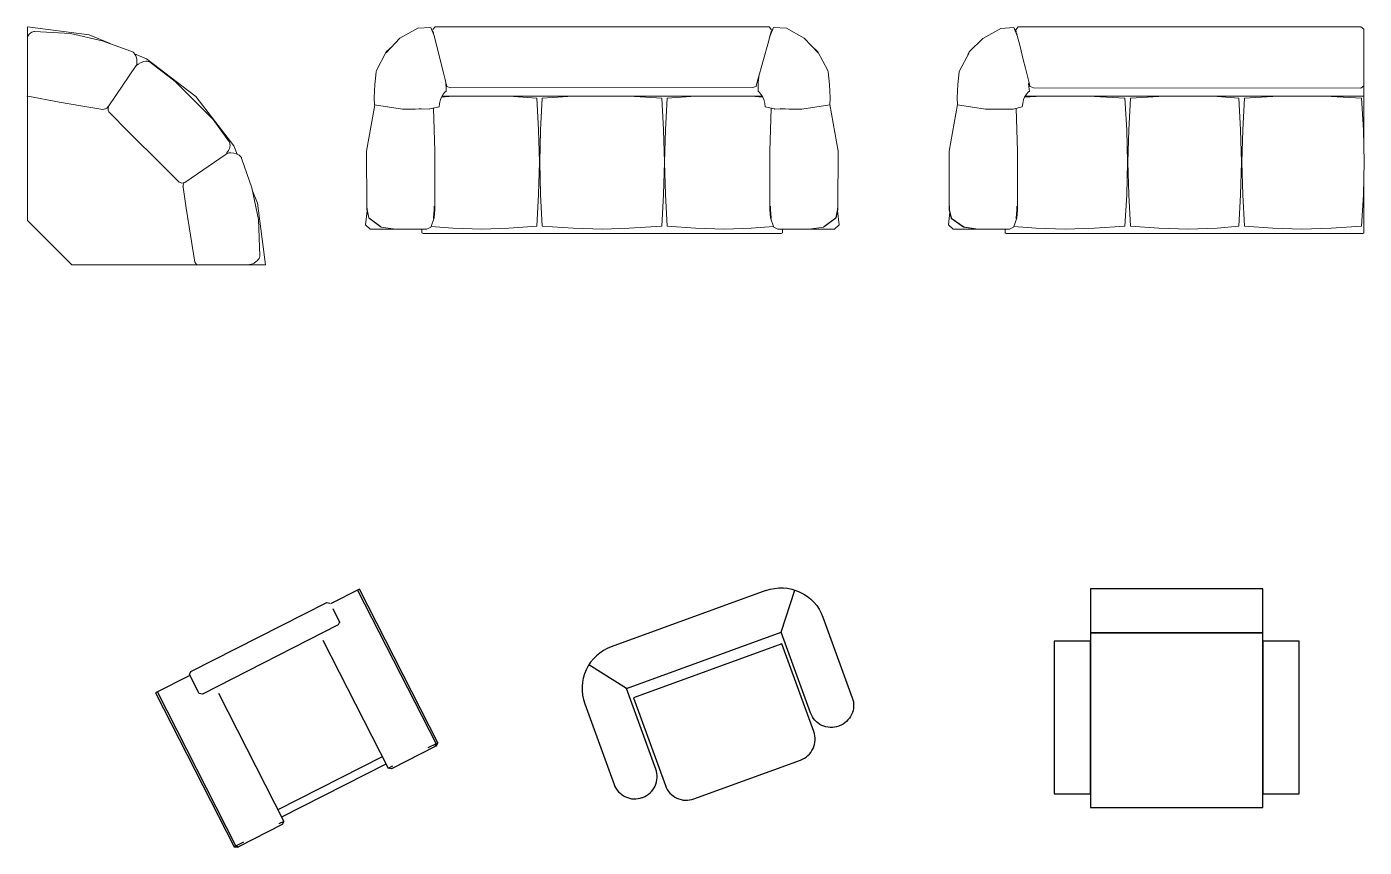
# Model space of a CAD drawing. Header units: millimetres. Extents: x 3103 to 179340, y -10977 to 70536.
# Drawn here: x 151226 to 157240, y 12566 to 16257 of the extents above; entities that cross this region are included whole.
import ezdxf

# ---------------------------------------------------------------- set-up
doc = ezdxf.new("R2010")
doc.units = ezdxf.units.MM
doc.header["$LTSCALE"] = 0.5
doc.layers.add('AS-02', color=11, linetype='Continuous')
doc.layers.add('MEBEL', color=1, linetype='Continuous')
doc.layers.add('Интерьер - Мебель_Ном_пера__4', color=7, linetype='Continuous', lineweight=20, true_color=0x029e21)

# ---------------------------------------------------------------- blocks, each defined once
blk = doc.blocks.new('ARMCBI2')
at = {"layer": 'AS-02'}
for points in [[(-387.9, 786.2), (387.9, 786.2), (387.9, 984.9), (-387.9, 984.9)], [(-387.9, 0), (387.9, 0), (387.9, 786.2), (-387.9, 786.2)], [(-551.2, 61.7), (-387.9, 61.7), (-387.9, 749), (-551.2, 749)], [(387.9, 61.7), (551.2, 61.7), (551.2, 749), (387.9, 749)]]:
    blk.add_lwpolyline(points, close=True, dxfattribs=at)
blk = doc.blocks.new('s-style1-c')
at = {"layer": 'Интерьер - Мебель_Ном_пера__4', "linetype": 'Continuous'}
for p, q in [((277.2, 834.5), (0, 870.9)), ((0, 870.9), (0, 827)), ((0, 870.9), (0, 0)), ((8, 838.1), (15.5, 844.1)), ((15.5, 844.1), (19.4, 846.5)), ((24.6, 848.9), (19.4, 846.5)), ((28.6, 850.1), (24.6, 848.9)), ((31.6, 850.5), (28.6, 850.1)), ((194.4, 841), (31.6, 850.5)), ((4.9, 834), (-1.5, 824.8)), ((8, 838.1), (4.9, 834)), ((194.4, 841), (336.1, 808.2)), ((371.7, 795.3), (277.2, 834.5)), ((464.4, 761.9), (336.1, 808.2)), ((469.3, 760.5), (464.4, 761.9)), ((471.9, 759.1), (469.3, 760.5)), ((475.2, 756.6), (471.9, 759.1)), ((475.2, 756.6), (479.4, 752.6)), ((479.4, 752.6), (482.2, 749)), ((535.5, 727.5), (481.5, 749.9)), ((487.2, 740.8), (482.2, 749)), ((488.6, 735.9), (487.2, 740.8)), ((488.6, 735.9), (491.5, 725.1)), ((492, 712.3), (491.5, 725.1)), ((757.3, 557.3), (535.5, 727.5)), ((366.3, 515.8), (489.2, 696.4)), ((488.6, 694.9), (492.2, 698.3)), ((491.7, 703.4), (489.2, 696.4)), ((491.7, 703.4), (492, 705.2)), ((492, 712.3), (492, 705.2)), ((498, 702.4), (492.2, 698.3)), ((498, 702.4), (508.6, 709.6)), ((518.9, 713.6), (508.6, 709.6)), ((523.6, 715.3), (518.9, 713.6)), ((523.6, 715.3), (532.9, 716.2)), ((532.9, 716.2), (537.4, 716.2)), ((542.8, 715.3), (537.4, 716.2)), ((546.6, 714.2), (542.8, 715.3)), ((549.1, 712.9), (546.6, 714.2)), ((552.8, 710), (549.1, 712.9)), ((664.4, 624.4), (552.8, 710)), ((664.4, 624.4), (834.5, 454.4)), ((-3, 559), (-1.3, 559)), ((-1.3, 559), (1.6, 558.7)), ((1.6, 558.7), (144.1, 532.5)), ((927.5, 335.5), (757.3, 557.3)), ((144.1, 532.5), (239.5, 515.7)), ((239.5, 515.7), (338.4, 498.8)), ((338.4, 498.8), (347.6, 501.3)), ((347.6, 501.3), (348.8, 500.6)), ((356.4, 505.5), (348.8, 500.6)), ((356.4, 505.5), (365.3, 514.1)), ((363.5, 504.8), (363.1, 496.6)), ((366.3, 488.2), (363.1, 496.6)), ((363.5, 504.8), (366.3, 515.7)), ((366.3, 515.8), (365.3, 514.1)), ((366.3, 488.2), (367.5, 487.5)), ((367.5, 487.5), (369.3, 485.9)), ((369.3, 485.9), (453.4, 400.4)), ((904.8, 358.1), (834.5, 454.4)), ((453.4, 400.4), (603.9, 249.9)), ((897.2, 303.3), (893.1, 297.5)), ((894.2, 299.1), (899.4, 301.1)), ((897.2, 303.3), (904.3, 313.9)), ((906.4, 303.5), (899.4, 301.1)), ((908.3, 324.2), (904.3, 313.9)), ((907.7, 354.4), (904.8, 358.1)), ((906.4, 303.5), (908.3, 303.8)), ((908.9, 351.8), (907.7, 354.4)), ((908.3, 324.2), (910, 328.9)), ((915.4, 303.6), (908.3, 303.8)), ((910, 348.1), (908.9, 351.8)), ((910, 348.1), (910.9, 342.6)), ((910, 328.9), (911, 338.2)), ((910.9, 342.6), (911, 338.2)), ((915.4, 303.6), (928.1, 302.9)), ((942.8, 298.6), (927.5, 335.5)), ((938.9, 299.9), (928.1, 302.9)), ((603.9, 249.9), (683.1, 171.4)), ((707.8, 170.7), (893.1, 297.5)), ((893.1, 297.5), (892.3, 296.7)), ((938.9, 299.9), (943.8, 298.3)), ((943.8, 298.3), (951.9, 293.2)), ((955.5, 290.3), (951.9, 293.2)), ((959.4, 286.1), (955.5, 290.3)), ((959.4, 286.1), (961.9, 282.8)), ((961.9, 282.8), (963.2, 280.1)), ((963.2, 280.1), (964.5, 275.2)), ((964.5, 275.2), (1008.6, 146.1)), ((683.1, 171.4), (691.1, 169.3)), ((691.1, 169.3), (691.5, 168.2)), ((699.7, 168.6), (691.5, 168.2)), ((699.2, 153.8), (701.9, 163)), ((699.8, 152.2), (699.2, 153.8)), ((699.7, 168.6), (707.8, 170.7)), ((700.4, 149.4), (699.8, 152.2)), ((714.4, 54.6), (700.4, 149.4)), ((705.1, 170), (701.2, 164.2)), ((701.9, 163), (701.2, 164.2)), ((1038.9, 3.8), (1008.6, 146.1)), ((1034.5, 77.2), (1011.4, 133)), ((1070.9, -200), (1034.5, 77.2)), ((0, 0), (200, -200)), ((753.4, -188.6), (714.4, 54.6)), ((1038.9, 3.8), (1045.5, -159.1)), ((1032.7, -182.5), (1038.8, -175.1)), ((1038.8, -175.1), (1041.4, -171.3)), ((1043.8, -166), (1041.4, -171.3)), ((1045.1, -162.1), (1043.8, -166)), ((1045.5, -159.1), (1045.1, -162.1)), ((1070.9, -200), (200, -200)), ((753.4, -188.6), (753.4, -188.4)), ((753.4, -188.6), (761.5, -200)), ((935.4, -199.6), (998.8, -198.9)), ((1070.9, -200), (938.6, -200)), ((998.8, -198.9), (1000.6, -198.7)), ((1007.3, -196.3), (1000.6, -198.7)), ((1007.3, -196.3), (1019.3, -191.7)), ((1028.5, -185.5), (1019.3, -191.7)), ((1032.7, -182.5), (1028.5, -185.5))]:
    blk.add_line(p, q, dxfattribs=at)
blk = doc.blocks.new('s-style3-3')
at = {"layer": 'Интерьер - Мебель_Ном_пера__4', "linetype": 'Continuous'}
for p, q in [((-829.8, 903.4), (-910.6, 858.3)), ((-829.8, 903.4), (-771.5, 906.9)), ((-755.4, 865.8), (-771.5, 906.9)), ((-764.3, 892.4), (-769.9, 902.7)), ((-752.1, 910.4), (-763.2, 897.3)), ((749.9, 909.6), (-752.1, 910.4)), ((760.6, 896.2), (749.9, 909.6)), ((751.8, 864), (768.6, 906.9)), ((761.4, 892.4), (767, 902.7)), ((826.9, 903.4), (768.6, 906.9)), ((826.9, 903.4), (907.7, 858.3)), ((-972.9, 793.7), (-910.6, 858.3)), ((-757.6, 874.5), (-764.3, 892.4)), ((-759.2, 881.2), (-760.9, 888.3)), ((-720.4, 724.9), (-756.6, 870.8)), ((743.2, 832.7), (749.2, 854.5)), ((749.2, 854.5), (753.4, 869.9)), ((750.9, 860.5), (758.2, 887.3)), ((754.8, 874.9), (761.4, 892.4)), ((758.2, 887.3), (759.6, 892.6)), ((970, 793.7), (907.7, 858.3)), ((-1016.1, 713), (-972, 797.9)), ((-972, 797.9), (-944.7, 822.9)), ((723.8, 762.7), (743.2, 832.7)), ((969.1, 797.9), (941.8, 822.9)), ((1013.2, 713), (969.1, 797.9)), ((-713.6, 697.5), (-720.4, 724.9)), ((705.9, 697.8), (713.4, 725)), ((713.4, 725), (723.8, 762.7)), ((-1023.2, 650.6), (-1017.5, 708.1)), ((-1016.1, 713), (-1017.5, 708.1)), ((-708.9, 678.5), (-713.6, 697.5)), ((-703.5, 659.4), (-708.9, 678.5)), ((698.3, 670.2), (694.7, 657.2)), ((697.1, 666.1), (700.7, 678.9)), ((700.5, 669.7), (699.4, 659.5)), ((700.5, 669.7), (700.9, 671.3)), ((700.6, 659.4), (702, 671.2)), ((700.7, 678.9), (705.9, 697.8)), ((701.4, 672.9), (700.9, 671.3)), ((702.5, 685.5), (701.4, 672.9)), ((702, 671.2), (705.2, 695.3)), ((1013.2, 713), (1014.6, 708.1)), ((1020.4, 650.6), (1014.6, 708.1)), ((-1023.2, 650.6), (-1026.1, 590.3)), ((-715.5, 607.6), (-723.8, 593.9)), ((-715.5, 607.6), (-709, 615.4)), ((-702.3, 620.8), (-709, 615.4)), ((-703.5, 659.4), (-703.6, 660.4)), ((-703.3, 629.3), (-703.5, 659.4)), ((-701.7, 649.4), (-703.5, 656.6)), ((-703.3, 629.3), (-702.3, 620.8)), ((-699.7, 641.5), (-701.7, 649.4)), ((-700.6, 645.2), (-700.4, 644.2)), ((-700.4, 644.2), (-700.3, 643.8)), ((-699.7, 641.5), (-683.8, 635.5)), ((674.4, 636.6), (-683.8, 635.5)), ((690.5, 642.1), (674.4, 636.6)), ((690.5, 642.1), (692.7, 650)), ((691.3, 644.9), (691.2, 644.5)), ((692, 647.4), (691.3, 644.9)), ((692.7, 650), (694.7, 657.2)), ((699.4, 659.5), (699.4, 659.4)), ((699.4, 659.5), (700.6, 657.1)), ((700.4, 629.3), (699.5, 620.8)), ((699.5, 620.8), (705.2, 616.5)), ((700.4, 629.3), (700.6, 659.4)), ((712.6, 607.6), (705.2, 616.5)), ((712.6, 607.6), (720.9, 593.9)), ((1020.4, 650.6), (1023.2, 590.3)), ((-1060.2, 351.2), (-1023.4, 558.6)), ((-1025.2, 558.9), (-1026.1, 590.3)), ((-899.6, 539.1), (-1025.2, 558.9)), ((-775.7, 540.5), (-734.3, 550.1)), ((-753.9, 351.2), (-759.2, 544.3)), ((-734.1, 550.3), (-734.3, 550.1)), ((-734.1, 550.3), (-732.6, 565.2)), ((-728.3, 583), (-732.6, 565.2)), ((-728.3, 583), (-723.8, 593.9)), ((-723.8, 593.8), (-673, 597.3)), ((-721.5, 597.6), (-703.9, 597.6)), ((-703.9, 597.6), (-53.9, 597.6)), ((-663.7, 597.6), (-673, 597.3)), ((-430.2, 597.6), (-421.5, 597.3)), ((-294.6, 588.7), (-421.5, 597.3)), ((-294.6, 588.7), (-286.8, 447)), ((-270.5, 588.7), (-278.3, 447)), ((-270.5, 588.7), (-131.3, 597.3)), ((-121.9, 597.6), (-131.3, 597.3)), ((-53.9, 597.6), (53.9, 597.6)), ((53.9, 597.6), (701.2, 597.6)), ((111.7, 597.6), (120.4, 597.3)), ((267.1, 588.7), (120.4, 597.3)), ((267.1, 588.7), (274.9, 447)), ((291, 588.7), (283.2, 447)), ((291, 588.7), (417.8, 597.3)), ((427.2, 597.6), (417.8, 597.3)), ((660.8, 597.6), (669.4, 597.3)), ((720.9, 593.8), (669.4, 597.3)), ((701.2, 597.6), (718.6, 597.6)), ((725.4, 583), (720.9, 593.9)), ((725.4, 583), (729.7, 565.2)), ((731.2, 550.3), (729.7, 565.2)), ((731.2, 550.3), (731.4, 550.1)), ((772.9, 540.5), (731.4, 550.1)), ((753.2, 351.2), (758.5, 543.8)), ((896.7, 539.1), (1022.3, 558.9)), ((1022.3, 558.9), (1023.2, 590.3)), ((1059.5, 351.2), (1022.4, 559.9)), ((-899.6, 539.1), (-890.9, 539.1)), ((-890.9, 539.1), (-872.3, 539.4)), ((-872.3, 539.4), (-854.1, 539.8)), ((-854.1, 539.8), (-842.6, 540.2)), ((-842.6, 540.2), (-824.2, 540.4)), ((-824.2, 540.4), (-813.8, 540.4)), ((-813.8, 540.4), (-777.8, 540.1)), ((-777.8, 540.1), (-776.9, 540.3)), ((-776.9, 540.3), (-775.7, 540.5)), ((774, 540.3), (772.9, 540.5)), ((775.1, 540.1), (774, 540.3)), ((800.5, 540.3), (775.1, 540.1)), ((800.5, 540.3), (799.3, 540.1)), ((810.9, 540.4), (800.5, 540.3)), ((821.3, 540.4), (810.9, 540.4)), ((839.7, 540.2), (821.3, 540.4)), ((851.2, 539.8), (839.7, 540.2)), ((869.4, 539.4), (851.2, 539.8)), ((888.1, 539.1), (869.4, 539.4)), ((896.7, 539.1), (888.1, 539.1)), ((-283, 301), (-286.8, 447)), ((-282.1, 301), (-278.3, 447)), ((278.7, 301), (274.9, 447)), ((279.4, 301), (283.2, 447)), ((-1060.2, 351.2), (-1059.7, 103.3)), ((-753.9, 351.2), (-754.1, 87.7)), ((-283, 301), (-286.8, 155)), ((-282.1, 301), (-278.3, 155)), ((278.7, 301), (274.9, 155)), ((279.4, 301), (283.2, 155)), ((753.2, 351.2), (753.4, 87.7)), ((1059.5, 351.2), (1059, 103.3)), ((-294.6, 13.3), (-286.8, 155)), ((-270.5, 13.3), (-278.3, 155)), ((267.1, 13.3), (274.9, 155)), ((291, 13.3), (283.2, 155)), ((-1058.2, 82.5), (-1065.5, 19.3)), ((-1059.3, 87.7), (-1059.7, 103.3)), ((-1059.3, 87.7), (-1051, 50.2)), ((-1058.9, 103.3), (-1058, 87.7)), ((-1049.7, 50.2), (-1058, 87.7)), ((-757, 87.7), (-759.2, 50.2)), ((-757, 87.7), (-756.1, 103.3)), ((-754.1, 87.7), (-756.3, 50.2)), ((753.4, 87.7), (755.6, 50.2)), ((756.3, 87.7), (755.4, 103.3)), ((756.3, 87.7), (758.5, 50.2)), ((1049, 50.2), (1057.3, 87.7)), ((1058.6, 87.7), (1050.3, 50.2)), ((1058.2, 103.3), (1057.3, 87.7)), ((1057.3, 81.6), (1064.5, 19.3)), ((1058.6, 87.7), (1059, 103.3)), ((-1065.5, 19.3), (-1043.9, 0)), ((-1051, 50.2), (-1047.5, 47.2)), ((-1046.7, 47.2), (-1049.7, 50.2)), ((-1049.7, 50.2), (-997.7, 11.5)), ((-999, 11.5), (-1047.5, 47.2)), ((-995.3, 9.4), (-999, 11.5)), ((-997.7, 11.5), (-994.5, 9.4)), ((-995.3, 9.4), (-931, -0.4)), ((-771.9, 9.3), (-788.9, -0.4)), ((-771.9, 9.3), (-770.2, 11.6)), ((-770.5, 11.3), (-673, 4.7)), ((-770.2, 11.6), (-756.3, 50.2)), ((-759.2, 50.2), (-759.4, 47.2)), ((-542.3, 0.4), (-673, 4.7)), ((-542.3, 0.4), (-421.5, 4.7)), ((-294.6, 13.3), (-421.5, 4.7)), ((-270.5, 13.3), (-131.3, 4.7)), ((-0.4, 0.4), (-131.3, 4.7)), ((-0.4, 0.4), (120.4, 4.7)), ((267.1, 13.3), (120.4, 4.7)), ((291, 13.3), (417.8, 4.7)), ((548.7, 0.4), (417.8, 4.7)), ((548.7, 0.4), (669.4, 4.7)), ((769.6, 11.5), (669.4, 4.7)), ((769.5, 11.6), (755.6, 50.2)), ((758.5, 50.2), (758.7, 47.2)), ((771.2, 9.3), (769.5, 11.6)), ((771.2, 9.3), (788.2, -0.4)), ((994.5, 9.4), (930.2, -0.4)), ((932.8, 0), (933, 0)), ((933, 0), (960.2, 0)), ((960.2, 0), (986.8, 0)), ((986.8, 0), (1010.8, 0)), ((997, 11.5), (993.7, 9.4)), ((994.5, 9.4), (998.2, 11.5)), ((1049, 50.2), (997, 11.5)), ((998.2, 11.5), (1046.8, 47.2)), ((1010.8, 0), (1030.1, 0)), ((1030.1, 0), (1042.9, 0)), ((1064.5, 19.3), (1042.9, 0)), ((1046, 47.2), (1049, 50.2)), ((1050.3, 50.2), (1046.8, 47.2)), ((-1031.1, 0), (-1043.9, 0)), ((-1011.8, 0), (-1031.1, 0)), ((-987.8, 0), (-1011.8, 0)), ((-961.2, 0), (-987.8, 0)), ((-934, 0), (-961.2, 0)), ((-933.6, 0), (-934, 0)), ((-930.2, -0.4), (-931, -0.4)), ((-909.3, -0.4), (-930.2, -0.4)), ((-909.3, -0.4), (-889.9, -0.3)), ((-889.9, -0.3), (-864.2, -0.5)), ((-864.2, -0.5), (-851.4, -0.4)), ((-851.4, -0.4), (-838.9, -0.5)), ((-838.9, -0.5), (-827.3, -0.4)), ((-827.3, -0.4), (-816, -0.4)), ((-788.9, -0.4), (-816, -0.4)), ((-811.8, -7.2), (-811.8, -0.4)), ((-811.8, -12.2), (-811.8, -7.2)), ((-811.8, -15.3), (-811.8, -12.2)), ((-811.8, -16.6), (-811.8, -15.3)), ((-806.4, -19.6), (-811.8, -16.6)), ((803.7, -19.6), (-806.4, -19.6)), ((-806.2, -0.4), (-799.6, -0.6)), ((-799.6, -0.6), (-789.8, -0.5)), ((-789.6, -0.4), (-789.8, -0.5)), ((788.2, -0.4), (815.2, -0.4)), ((788.9, -0.4), (789.1, -0.5)), ((798.9, -0.6), (789.1, -0.5)), ((805.5, -0.4), (798.9, -0.6)), ((809.1, -16.6), (803.7, -19.6)), ((809.1, -0.4), (809.1, -7.2)), ((809.1, -7.2), (809.1, -0.4)), ((809.1, -7.2), (809.1, -11.4)), ((809.1, -12.2), (809.1, -7.2)), ((809.1, -11.4), (809.1, -14.5)), ((809.1, -15.3), (809.1, -12.2)), ((809.1, -14.5), (809.1, -16.3)), ((809.1, -16.6), (809.1, -15.3)), ((809.1, -16.3), (809.1, -16.6)), ((809.1, -16.6), (809.1, -16.6)), ((826.6, -0.4), (815.2, -0.4)), ((838.2, -0.5), (826.6, -0.4)), ((850.7, -0.4), (838.2, -0.5)), ((863.4, -0.5), (850.7, -0.4)), ((889.1, -0.3), (863.4, -0.5)), ((908.6, -0.4), (889.1, -0.3)), ((908.6, -0.4), (929.4, -0.4)), ((929.4, -0.4), (930.2, -0.4))]:
    blk.add_line(p, q, dxfattribs=at)
blk = doc.blocks.new('s-style3-c3')
at = {"layer": 'Интерьер - Мебель_Ном_пера__4', "linetype": 'Continuous'}
for p, q in [((-288.7, 903.4), (-369.8, 858.3)), ((-288.7, 903.4), (-230.2, 906.9)), ((-214.2, 866.2), (-230.2, 906.9)), ((-223, 892.4), (-228.6, 902.7)), ((-210.7, 910.4), (-221.9, 897.3)), ((1329.2, 910.2), (-210.7, 910.4)), ((1343.3, 900.5), (1329.2, 910.2)), ((-431.4, 797.9), (-369.8, 858.3)), ((-216.4, 874.7), (-223, 892.4)), ((-221.9, 897.3), (-221.7, 896.3)), ((-219.7, 888.3), (-221.9, 897.3)), ((-221.7, 896.3), (-221.2, 894.2)), ((-211.5, 855.4), (-215.3, 870.8)), ((-206, 833.3), (-211.5, 855.4)), ((1343.3, 896.9), (1343.3, 900.5)), ((1343.3, 900.5), (1343.3, 899.5)), ((1343.3, 899.5), (1343.3, 894.6)), ((1343.3, 891.5), (1343.3, 896.9)), ((1343.3, 894.6), (1343.3, 886.7)), ((1343.3, 884.4), (1343.3, 891.5)), ((1343.3, 886.7), (1343.3, 876.4)), ((1343.3, 873.9), (1343.3, 884.4)), ((1343.3, 876.4), (1343.3, 864.6)), ((1343.3, 858.5), (1343.3, 873.9)), ((1343.3, 864.6), (1343.3, 851.9)), ((1343.3, 836.5), (1343.3, 858.5)), ((1343.3, 674.3), (1343.3, 851.9)), ((-432.3, 793.7), (-475.6, 713)), ((-431.4, 797.9), (-437.6, 783.9)), ((-198.5, 803), (-206, 833.3)), ((-188.4, 762.9), (-198.5, 803)), ((1343.3, 806.2), (1343.3, 836.5)), ((1343.3, 766), (1343.3, 806.2)), ((-188.4, 762.9), (-188.5, 763)), ((-179, 724.9), (-188.4, 762.9)), ((-162.5, 658.4), (-179, 724.9)), ((1343.3, 727.9), (1343.3, 766)), ((1343.3, 700.5), (1343.3, 727.9)), ((-482.8, 650.6), (-477, 708.1)), ((-475.6, 713), (-477, 708.1)), ((1343.3, 681.5), (1343.3, 700.5)), ((1343.3, 668.6), (1343.3, 681.5)), ((1343.3, 674.3), (1343.3, 667.8)), ((1343.3, 659.6), (1343.3, 668.6)), ((1343.3, 667.8), (1343.3, 661.5)), ((-482.8, 650.6), (-485.7, 590.3)), ((-174, 607.6), (-182.3, 593.9)), ((-174, 607.6), (-166.6, 616.5)), ((-160.9, 620.8), (-166.6, 616.5)), ((-162.5, 658.4), (-164.9, 653.1)), ((-161.8, 629.3), (-164.9, 653.1)), ((-162.5, 658.4), (-158.4, 642)), ((-161.8, 629.3), (-160.9, 620.8)), ((-158.4, 642), (-158.2, 641.5)), ((-158.2, 641.5), (-142.2, 635.5)), ((1329.2, 635), (-142.2, 635.5)), ((1343.3, 644.4), (1329.2, 635)), ((1343.2, 641.2), (1343.2, 644.4)), ((1343.2, 644.4), (1343.2, 643.1)), ((1343.2, 644.4), (1343.2, 362.5)), ((1343.2, 362.5), (1343.2, 644.4)), ((1343.2, 362.5), (1343.2, 644.4)), ((1343.2, 362.5), (1343.2, 644.4)), ((1343.2, 643.1), (1343.2, 625.4)), ((1343.2, 623.8), (1343.2, 641.2)), ((1343.2, 625.4), (1343.2, 610.7)), ((1343.2, 623.8), (1343.2, 609.6)), ((1343.2, 610.7), (1343.2, 601.1)), ((1343.2, 600.5), (1343.2, 609.6)), ((1343.3, 661.5), (1343.3, 655.8)), ((1343.3, 652.4), (1343.3, 659.6)), ((1343.3, 655.8), (1343.3, 651)), ((1343.3, 644.4), (1343.3, 652.4)), ((1343.3, 651), (1343.3, 647.3)), ((1343.3, 647.3), (1343.3, 644.9)), ((1343.3, 644.9), (1343.3, 644.4)), ((-522.1, 351.2), (-484.9, 560.3)), ((-484.8, 558.9), (-485.7, 590.3)), ((-358.7, 539.1), (-484.8, 558.9)), ((-234.6, 540.5), (-192.7, 550.3)), ((-214.7, 351.2), (-220.1, 543.8)), ((-192.7, 550.3), (-192.9, 550.1)), ((-192.7, 550.3), (-191.1, 565.2)), ((-186.8, 583), (-191.1, 565.2)), ((-186.8, 583), (-182.3, 593.9)), ((-182.4, 593.8), (-131.2, 597.3)), ((-180.1, 597.6), (-162.4, 597.6)), ((-162.4, 597.6), (-54.1, 597.6)), ((-121.8, 597.6), (-131.2, 597.3)), ((-54.1, 597.6), (1156.7, 597.6)), ((121.8, 597.6), (131.2, 597.3)), ((268.6, 588.7), (131.2, 597.3)), ((268.6, 588.7), (276.5, 447)), ((293.9, 588.7), (286.1, 447)), ((293.9, 588.7), (421.3, 597.3)), ((430.7, 597.6), (421.3, 597.3)), ((674.3, 597.6), (683.7, 597.3)), ((781, 588.7), (683.7, 597.3)), ((781, 588.7), (788.9, 447)), ((805.9, 588.7), (798.1, 447)), ((805.9, 588.7), (933.3, 597.3)), ((942.7, 597.6), (933.3, 597.3)), ((1156.7, 597.6), (1265, 597.6)), ((1186.3, 597.6), (1195.7, 597.3)), ((1333.1, 588.7), (1195.7, 597.3)), ((1265, 597.6), (1343.2, 597.6)), ((1333.1, 588.7), (1341, 447)), ((1343.2, 601.1), (1343.2, 597.6)), ((1343.2, 597.6), (1343.2, 600.5)), ((-358.7, 539.1), (-350.1, 539.1)), ((-350.1, 539.1), (-331.4, 539.4)), ((-331.4, 539.4), (-313.1, 539.8)), ((-313.1, 539.8), (-301.5, 540.2)), ((-301.5, 540.2), (-283.1, 540.4)), ((-283.1, 540.4), (-272.6, 540.4)), ((-272.6, 540.4), (-237.5, 540.1)), ((-262.2, 540.3), (-261, 540.1)), ((-237.5, 540.1), (-236.9, 540.1)), ((-236.9, 540.1), (-235.7, 540.3)), ((-235.7, 540.3), (-234.6, 540.5)), ((280.3, 301), (276.5, 447)), ((282.3, 301), (286.1, 447)), ((792.7, 301), (788.9, 447)), ((794.3, 301), (798.1, 447)), ((1344.8, 301), (1341, 447)), ((-522.1, 351.2), (-521.6, 103.3)), ((-214.7, 351.2), (-214.9, 87.7)), ((280.3, 301), (276.5, 155)), ((282.3, 301), (286.1, 155)), ((792.7, 301), (788.9, 155)), ((794.3, 301), (798.1, 155)), ((1344.8, 301), (1341, 155)), ((1343.2, 239.5), (1343.2, -7.2)), ((1343.2, -7.2), (1343.2, 239.5)), ((1343.2, 13.5), (1343.2, 239.5)), ((1343.2, 13.5), (1343.2, 239.5)), ((268.6, 13.3), (276.5, 155)), ((293.9, 13.3), (286.1, 155)), ((781, 13.3), (788.9, 155)), ((805.9, 13.3), (798.1, 155)), ((1333.1, 13.3), (1341, 155)), ((-518.6, 76), (-525.2, 19.3)), ((-521.2, 87.7), (-521.6, 103.3)), ((-521.2, 87.7), (-512.9, 50.2)), ((-520.8, 103.3), (-519.9, 87.7)), ((-511.6, 50.2), (-519.9, 87.7)), ((-217.9, 87.7), (-220.1, 50.2)), ((-217.9, 87.7), (-217, 103.3)), ((-214.9, 87.7), (-217.2, 50.2)), ((-525.2, 19.3), (-503.6, 0)), ((-512.9, 50.2), (-509.4, 47.2)), ((-508.6, 47.2), (-511.6, 50.2)), ((-456.9, 9.4), (-509.4, 47.2)), ((-459.4, 11.5), (-508.6, 47.2)), ((-460.6, 11.5), (-488.4, 32.1)), ((-456.9, 9.4), (-460.6, 11.5)), ((-449.8, 9.4), (-459.4, 11.5)), ((-459.4, 11.5), (-456.1, 9.4)), ((-456.9, 9.4), (-392.3, -0.4)), ((-449.8, 9.4), (-391.5, -0.4)), ((-232.8, 9.3), (-249.9, -0.4)), ((-233, 9.3), (-249.9, -0.4)), ((-231.1, 11.6), (-233, 9.3)), ((-232.8, 9.3), (-231.1, 11.6)), ((-231.3, 11.5), (-131.2, 4.7)), ((-231.1, 11.6), (-217.2, 50.2)), ((-220.1, 50.2), (-220.3, 47.2)), ((0, 0.4), (-131.2, 4.7)), ((0, 0.4), (131.2, 4.7)), ((268.6, 13.3), (131.2, 4.7)), ((293.9, 13.3), (421.3, 4.7)), ((552.5, 0.4), (421.3, 4.7)), ((552.5, 0.4), (683.7, 4.7)), ((781, 13.3), (683.7, 4.7)), ((805.9, 13.3), (933.3, 4.7)), ((1064.5, 0.4), (933.3, 4.7)), ((1064.5, 0.4), (1195.7, 4.7)), ((1333.1, 13.3), (1195.7, 4.7)), ((-490.9, 0), (-503.6, 0)), ((-471.3, 0), (-490.9, 0)), ((-447.3, 0), (-471.3, 0)), ((-420.6, 0), (-447.3, 0)), ((-395, 0), (-420.6, 0)), ((-391.5, -0.4), (-392.3, -0.4)), ((-370.7, -0.4), (-391.5, -0.4)), ((-391.5, -0.4), (-391.5, -0.4)), ((-370.7, -0.4), (-325.4, -0.5)), ((-325.4, -0.5), (-312.6, -0.4)), ((-312.6, -0.4), (-300, -0.5)), ((-300, -0.5), (-288.4, -0.4)), ((-288.4, -0.4), (-277, -0.4)), ((-251.5, -0.1), (-277, -0.4)), ((-270.6, -0.3), (-270.6, -7.2)), ((-270.6, -7.2), (-270.6, -0.3)), ((-270.6, -7.2), (-270.6, -11.4)), ((-270.6, -12.2), (-270.6, -7.2)), ((-270.6, -11.4), (-270.6, -14.5)), ((-270.6, -15.3), (-270.6, -12.2)), ((-270.6, -14.5), (-270.6, -16.3)), ((-270.6, -16.6), (-270.6, -15.3)), ((-270.6, -16.3), (-270.6, -16.6)), ((-265.2, -19.6), (-270.6, -16.6)), ((-270, -0.3), (-260.6, -0.6)), ((1337.7, -19.6), (-265.2, -19.6)), ((-260.6, -0.6), (-250.8, -0.5)), ((-251, -0.4), (-250.7, -0.4)), ((-250.6, -0.4), (-250.8, -0.5)), ((-250.7, -0.4), (-249.9, -0.4)), ((1343.2, -16.6), (1337.7, -19.6)), ((1343.2, -16.6), (1343.1, -16.6)), ((1343.2, -7.2), (1343.2, -11.4)), ((1343.2, -12.2), (1343.2, -7.2)), ((1343.2, -11.4), (1343.2, -14.5)), ((1343.2, -15.3), (1343.2, -12.2)), ((1343.2, -14.5), (1343.2, -16.3)), ((1343.2, -16.6), (1343.2, -15.3)), ((1343.2, -16.3), (1343.2, -16.6))]:
    blk.add_line(p, q, dxfattribs=at)
blk = doc.blocks.new('m_58')
for p, q in [((542.6, -409.1), (712.1, -515.3)), ((-152.7, -662.2), (-214.3, -852.5))]:
    blk.add_line(p, q)
blk.add_lwpolyline([(-155.7, -610.1), (511.4, -367.2), (367.8, 27.4, 0.414214), (239.6, 87.2), (-239.6, -87.2, 0.414214), (-299.4, -215.4)], format="xyb", close=True)
for points in [[(611, -597), (611, -597, 0.414214), (730.6, -340.7), (598.6, 22, 0.414214), (471.7, 81.2), (469.8, 80.5, 0.414214), (410.6, -46.4), (542.6, -409.1)], [(-84.3, -850.1), (-84.3, -850.1, -0.414214), (-340.7, -730.6), (-472.7, -367.9, -0.414214), (-413.5, -241), (-411.6, -240.3, -0.414214), (-284.8, -299.5), (-152.7, -662.2)]]:
    blk.add_lwpolyline(points, format="xyb")
for points in [[(542.6, -409.1), (-152.7, -662.2)], [(-84.3, -850.1), (611, -597)]]:
    blk.add_lwpolyline(points)
blk = doc.blocks.new('m_77')
for p, q in [((29.452062, 161.662006), (-59.307527, 116.4258)), ((-58.768653, 115.367985), (29.990936, 160.604191)), ((29.990936, 160.604191), (29.452062, 161.662006)), ((29.452062, 161.662006), (31.248641, 160.731745)), ((31.524516, 160.190129), (29.990936, 160.604191)), ((29.990936, 160.604191), (32.343173, 155.986643)), ((31.248641, 160.731745), (31.524516, 160.190129)), ((31.524516, 160.190129), (44.368267, 134.976769)), ((-29.866981, 95.296955), (44.064761, 132.976151)), ((41.611815, 131.726074), (72.232914, 71.614266)), ((44.064761, 132.976151), (42.645908, 135.761547)), ((44.368267, 134.976769), (44.064761, 132.976151)), ((37.411619, 129.585457), (68.032718, 69.473648)), ((-59.307527, 116.4258), (-50.788259, 99.701977)), ((-48.050499, 101.09725), (-40.325403, 105.034351)), ((-40.462112, 104.964733), (-40.116691, 105.140734)), ((-40.325403, 105.034351), (-38.603591, 104.267597)), ((-38.603591, 104.267597), (1.304198, 25.925112)), ((-51.66769, 97.609472), (-51.23887, 99.472284)), ((-11.759853, 19.266987), (-51.66769, 97.609472)), ((0.754118, 35.185146), (74.685741, 72.864342)), ((74.685741, 72.864342), (76.104689, 70.078993)), ((74.685741, 72.864342), (76.48232, 71.93408)), ((76.48232, 71.93408), (89.326072, 46.720696)), ((88.759566, 45.236349), (86.407423, 49.853802)), ((89.326072, 46.720696), (88.759566, 45.236349)), ((89.60197, 46.179104), (89.326072, 46.720696)), ((88.759566, 45.236349), (0, 0)), ((0.538874, -1.057815), (89.298439, 44.178534)), ((89.298439, 44.178534), (88.759566, 45.236349)), ((89.298439, 44.178534), (89.60197, 46.179104)), ((0.912404, 24.081135), (-10.001063, 18.51902)), ((1.304198, 25.925112), (0.912404, 24.081135)), ((-10.001063, 18.51902), (-11.759853, 19.266987)), ((-3.317284, 21.925497), (-10.001063, 18.51902)), ((-10.001063, 18.51902), (-3.829574, 21.664333)), ((-9.550571, 18.748713), (0.538874, -1.057815))]:
    blk.add_line(p, q)

msp = doc.modelspace()

# ---------------------------------------------------------------- block references
at = {"layer": 'MEBEL', "linetype": 'Continuous'}
for name, p in [('s-style1-c', (151228.9, 15385.7)), ('s-style3-3', (153814.5, 15346.6)), ('s-style3-c3', (155895.2, 15346.3))]:
    msp.add_blockref(name, p, dxfattribs=at)
at = {"layer": 'MEBEL', "xscale": 7.799999999988358, "yscale": 7.799999999988358, "zscale": 7.799999999988358, "rotation": 270}
msp.add_blockref('m_77', (151813.4, 13264.4), dxfattribs=at)
at = {"layer": 'MEBEL', "rotation": 180}
msp.add_blockref('m_58', (154465.3, 12870.3), dxfattribs=at)
at = {"layer": 'MEBEL'}
msp.add_blockref('ARMCBI2', (156396.4, 12743.7), dxfattribs=at)

doc.saveas('drawing.dxf')
